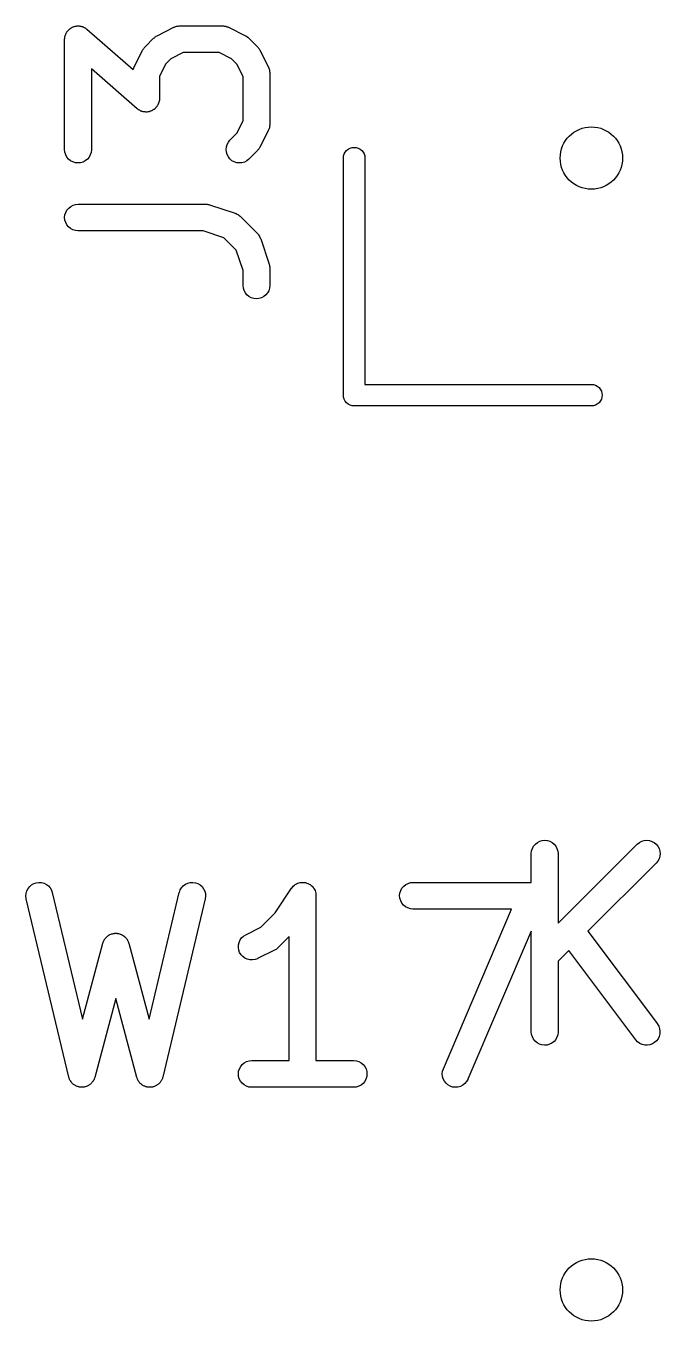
# Model space of a CAD drawing. Extents: x 17 to 176, y -177 to -9.
# Drawn here: x 113.16 to 116.72, y -24.3 to -17.04 of the extents above; entities that cross this region are included whole.
import ezdxf

# ---------------------------------------------------------------- set-up
doc = ezdxf.new("R2010")
doc.units = 0
doc.layers.add('BLACK', color=7, linetype='CONTINUOUS')

msp = doc.modelspace()

# ---------------------------------------------------------------- linework, layer by layer
at = {"layer": 'BLACK', "linetype": 'CONTINUOUS'}
for p, q in [((113.388, -17.0797), (113.39, -17.0754)), ((113.39, -17.0754), (113.391, -17.0733)), ((113.391, -17.0733), (113.392, -17.071)), ((113.392, -17.071), (113.396, -17.0674)), ((113.396, -17.0674), (113.398, -17.0636)), ((113.398, -17.0636), (113.4, -17.0618)), ((113.4, -17.0618), (113.402, -17.0597)), ((113.402, -17.0597), (113.406, -17.0568)), ((113.406, -17.0568), (113.409, -17.0536)), ((113.409, -17.0536), (113.411, -17.0522)), ((113.411, -17.0522), (113.413, -17.0506)), ((113.413, -17.0506), (113.417, -17.0484)), ((113.417, -17.0484), (113.421, -17.0459)), ((113.421, -17.0459), (113.424, -17.045)), ((113.424, -17.045), (113.426, -17.0438)), ((113.426, -17.0438), (113.431, -17.0425)), ((113.431, -17.0425), (113.435, -17.0408)), ((113.435, -17.0408), (113.438, -17.0404)), ((113.438, -17.0404), (113.44, -17.0397)), ((113.44, -17.0397), (113.445, -17.0392)), ((113.445, -17.0392), (113.45, -17.0385)), ((113.45, -17.0385), (113.452, -17.0386)), ((113.452, -17.0386), (113.455, -17.0383)), ((113.455, -17.0383), (113.46, -17.0388)), ((113.46, -17.0388), (113.464, -17.039)), ((113.464, -17.039), (113.467, -17.0396)), ((113.467, -17.0396), (113.469, -17.0399)), ((113.469, -17.0399), (113.474, -17.0413)), ((113.474, -17.0413), (113.479, -17.0423)), ((113.479, -17.0423), (113.481, -17.0434)), ((113.481, -17.0434), (113.483, -17.0442)), ((113.483, -17.0442), (113.488, -17.0464)), ((113.488, -17.0464), (113.492, -17.0484)), ((113.492, -17.0484), (113.494, -17.0499)), ((113.494, -17.0499), (113.496, -17.0512)), ((113.496, -17.0512), (113.5, -17.0542)), ((113.5, -17.0542), (113.504, -17.0569)), ((113.504, -17.0569), (113.763, -17.2838)), ((113.897, -17.0939), (113.992, -17.0463)), ((113.992, -17.0463), (113.993, -17.0458)), ((113.993, -17.0458), (113.995, -17.045)), ((113.995, -17.045), (113.997, -17.044)), ((113.997, -17.044), (114.002, -17.0425)), ((114.002, -17.0425), (114.007, -17.0407)), ((114.007, -17.0407), (114.009, -17.0404)), ((114.009, -17.0404), (114.011, -17.0398)), ((114.011, -17.0398), (114.016, -17.0393)), ((114.016, -17.0393), (114.021, -17.0385)), ((114.021, -17.0385), (114.024, -17.0385)), ((114.024, -17.0385), (114.026, -17.0383)), ((114.026, -17.0383), (114.264, -17.0383)), ((114.264, -17.0383), (114.265, -17.0383)), ((114.265, -17.0383), (114.267, -17.0386)), ((114.267, -17.0386), (114.269, -17.0385)), ((114.269, -17.0385), (114.274, -17.0394)), ((114.274, -17.0394), (114.279, -17.04)), ((114.279, -17.04), (114.282, -17.0406)), ((114.282, -17.0406), (114.284, -17.041)), ((114.284, -17.041), (114.289, -17.0428)), ((114.289, -17.0428), (114.293, -17.0444)), ((114.293, -17.0444), (114.295, -17.0455)), ((114.295, -17.0455), (114.297, -17.0463)), ((114.297, -17.0463), (114.393, -17.0939)), ((113.379, -17.1123), (113.38, -17.1076)), ((113.379, -17.1133), (113.379, -17.1123)), ((113.379, -17.7324), (113.379, -17.1133)), ((113.38, -17.1029), (113.381, -17.1004)), ((113.38, -17.1076), (113.38, -17.1029)), ((113.381, -17.0977), (113.382, -17.0933)), ((113.381, -17.1004), (113.381, -17.0977)), ((113.382, -17.0933), (113.384, -17.0887)), ((113.384, -17.0887), (113.385, -17.0863)), ((113.385, -17.0838), (113.388, -17.0797)), ((113.385, -17.0863), (113.385, -17.0838)), ((113.83, -17.1555), (113.878, -17.1079)), ((113.878, -17.1072), (113.882, -17.1046)), ((113.878, -17.1079), (113.878, -17.1072)), ((113.882, -17.1046), (113.885, -17.1017)), ((113.885, -17.1017), (113.887, -17.1)), ((113.887, -17.1), (113.89, -17.0981)), ((113.89, -17.0981), (113.893, -17.0961)), ((113.893, -17.0961), (113.897, -17.0939)), ((114.393, -17.0939), (114.394, -17.0943)), ((114.394, -17.0943), (114.397, -17.0966)), ((114.397, -17.0966), (114.401, -17.0986)), ((114.401, -17.0986), (114.403, -17.1006)), ((114.403, -17.1006), (114.406, -17.1023)), ((114.406, -17.1023), (114.409, -17.1052)), ((114.409, -17.1052), (114.412, -17.1079)), ((114.412, -17.1079), (114.46, -17.1555)), ((113.768, -17.2703), (113.816, -17.175)), ((113.816, -17.1741), (113.819, -17.1706)), ((113.816, -17.175), (113.816, -17.1741)), ((113.819, -17.1706), (113.821, -17.1668)), ((113.821, -17.1668), (113.823, -17.1644)), ((113.823, -17.1644), (113.824, -17.1618)), ((113.824, -17.1618), (113.827, -17.1588)), ((113.827, -17.1588), (113.83, -17.1555)), ((114.044, -17.1883), (113.975, -17.2226)), ((114.246, -17.1883), (114.044, -17.1883)), ((114.315, -17.2226), (114.246, -17.1883)), ((114.46, -17.1555), (114.461, -17.1563)), ((114.461, -17.1563), (114.463, -17.1596)), ((114.463, -17.1596), (114.466, -17.1626)), ((114.466, -17.1626), (114.468, -17.1653)), ((114.468, -17.1653), (114.47, -17.1677)), ((114.47, -17.1677), (114.472, -17.1715)), ((114.472, -17.1715), (114.474, -17.175)), ((114.474, -17.175), (114.521, -17.2703)), ((113.786, -17.5031), (113.529, -17.2786)), ((113.529, -17.2786), (113.529, -17.7324)), ((113.763, -17.2838), (113.765, -17.2791)), ((113.765, -17.2791), (113.766, -17.2743)), ((113.766, -17.2743), (113.767, -17.2723)), ((113.767, -17.2723), (113.768, -17.2703)), ((113.945, -17.253), (113.91, -17.3215)), ((113.975, -17.2226), (113.945, -17.253)), ((114.345, -17.253), (114.315, -17.2226)), ((114.379, -17.3215), (114.345, -17.253)), ((114.521, -17.2703), (114.522, -17.2712)), ((114.522, -17.2712), (114.523, -17.2733)), ((114.523, -17.2733), (114.524, -17.2752)), ((114.524, -17.2752), (114.525, -17.2801)), ((114.525, -17.2801), (114.527, -17.2849)), ((114.527, -17.2849), (114.527, -17.2871)), ((114.527, -17.2871), (114.528, -17.2892)), ((114.528, -17.2892), (114.528, -17.2943)), ((114.528, -17.2943), (114.529, -17.2994)), ((113.91, -17.3215), (113.91, -17.4467)), ((114.379, -17.5718), (114.379, -17.3215)), ((114.529, -17.2994), (114.529, -17.3016)), ((114.529, -17.3016), (114.529, -17.3038)), ((114.529, -17.3038), (114.529, -17.5895)), ((113.79, -17.5059), (113.786, -17.5031)), ((113.793, -17.5088), (113.79, -17.5059)), ((113.796, -17.5101), (113.793, -17.5088)), ((113.798, -17.5116), (113.796, -17.5101)), ((113.802, -17.5136), (113.798, -17.5116)), ((113.872, -17.5116), (113.868, -17.5141)), ((113.876, -17.5094), (113.872, -17.5116)), ((113.878, -17.5078), (113.876, -17.5094)), ((113.881, -17.5064), (113.878, -17.5078)), ((113.884, -17.5032), (113.881, -17.5064)), ((113.888, -17.5003), (113.884, -17.5032)), ((113.889, -17.4982), (113.888, -17.5003)), ((113.891, -17.4964), (113.889, -17.4982)), ((113.894, -17.4926), (113.891, -17.4964)), ((113.897, -17.489), (113.894, -17.4926)), ((113.898, -17.4867), (113.897, -17.489)), ((113.9, -17.4846), (113.898, -17.4867)), ((113.902, -17.4803), (113.9, -17.4846)), ((113.904, -17.4762), (113.902, -17.4803)), ((113.905, -17.4737), (113.904, -17.4762)), ((113.906, -17.4713), (113.905, -17.4737)), ((113.907, -17.4667), (113.906, -17.4713)), ((113.909, -17.4623), (113.907, -17.4667)), ((113.91, -17.4571), (113.909, -17.4596)), ((113.909, -17.4596), (113.909, -17.4623)), ((113.91, -17.4467), (113.91, -17.4477)), ((113.91, -17.4477), (113.91, -17.4524)), ((113.91, -17.4524), (113.91, -17.4571)), ((113.806, -17.5158), (113.802, -17.5136)), ((113.809, -17.5166), (113.806, -17.5158)), ((113.811, -17.5177), (113.809, -17.5166)), ((113.816, -17.5187), (113.811, -17.5177)), ((113.82, -17.5201), (113.816, -17.5187)), ((113.823, -17.5204), (113.82, -17.5201)), ((113.825, -17.521), (113.823, -17.5204)), ((113.83, -17.5212), (113.825, -17.521)), ((113.835, -17.5217), (113.83, -17.5212)), ((113.837, -17.5214), (113.835, -17.5217)), ((113.84, -17.5215), (113.837, -17.5214)), ((113.845, -17.5208), (113.84, -17.5215)), ((113.849, -17.5203), (113.845, -17.5208)), ((113.852, -17.5196), (113.849, -17.5203)), ((113.855, -17.5192), (113.852, -17.5196)), ((113.859, -17.5175), (113.855, -17.5192)), ((113.863, -17.5162), (113.859, -17.5175)), ((113.866, -17.515), (113.863, -17.5162)), ((113.868, -17.5141), (113.866, -17.515)), ((114.345, -17.6403), (114.379, -17.5718)), ((114.306, -17.6793), (114.345, -17.6403)), ((114.521, -17.6231), (114.474, -17.7183)), ((114.522, -17.621), (114.521, -17.6231)), ((114.523, -17.6191), (114.522, -17.621)), ((114.525, -17.6142), (114.523, -17.6191)), ((114.527, -17.6094), (114.525, -17.6142)), ((114.528, -17.6051), (114.527, -17.6072)), ((114.527, -17.6072), (114.527, -17.6094)), ((114.529, -17.595), (114.528, -17.6)), ((114.528, -17.6), (114.528, -17.6051)), ((114.529, -17.5895), (114.529, -17.5906)), ((114.529, -17.5906), (114.529, -17.5928)), ((114.529, -17.5928), (114.529, -17.595)), ((114.284, -17.7321), (114.286, -17.7176)), ((114.286, -17.7176), (114.29, -17.7036)), ((114.29, -17.7036), (114.297, -17.6907)), ((114.297, -17.6907), (114.306, -17.6793)), ((114.467, -17.7289), (114.465, -17.7315)), ((114.469, -17.7265), (114.467, -17.7289)), ((114.471, -17.7228), (114.469, -17.7265)), ((114.473, -17.7192), (114.471, -17.7228)), ((114.474, -17.7183), (114.473, -17.7192)), ((114.959, -17.7374), (114.969, -17.7299)), ((114.969, -17.7299), (114.979, -17.7243)), ((114.979, -17.7243), (114.99, -17.7209)), ((114.99, -17.7209), (115.002, -17.7197)), ((115.002, -17.7197), (115.014, -17.7209)), ((115.014, -17.7209), (115.025, -17.7243)), ((115.025, -17.7243), (115.035, -17.7299)), ((115.035, -17.7299), (115.045, -17.7374)), ((113.381, -17.7469), (113.379, -17.7324)), ((113.385, -17.761), (113.381, -17.7469)), ((113.392, -17.7739), (113.385, -17.761)), ((113.401, -17.7852), (113.392, -17.7739)), ((113.412, -17.7946), (113.401, -17.7852)), ((113.425, -17.8015), (113.412, -17.7946)), ((113.439, -17.8058), (113.425, -17.8015)), ((113.482, -17.8019), (113.468, -17.8061)), ((113.495, -17.7951), (113.482, -17.8019)), ((113.507, -17.786), (113.495, -17.7951)), ((113.516, -17.7748), (113.507, -17.786)), ((113.523, -17.7619), (113.516, -17.7748)), ((113.528, -17.748), (113.523, -17.7619)), ((113.529, -17.7334), (113.528, -17.748)), ((113.529, -17.7324), (113.529, -17.7334)), ((114.286, -17.7467), (114.284, -17.7321)), ((114.29, -17.7607), (114.286, -17.7467)), ((114.297, -17.7737), (114.29, -17.7607)), ((114.306, -17.785), (114.297, -17.7737)), ((114.317, -17.7944), (114.306, -17.785)), ((114.33, -17.8014), (114.317, -17.7944)), ((114.344, -17.8058), (114.33, -17.8014)), ((114.387, -17.802), (114.373, -17.8061)), ((114.4, -17.7953), (114.387, -17.802)), ((114.411, -17.7861), (114.4, -17.7953)), ((114.412, -17.7854), (114.411, -17.7861)), ((114.46, -17.7378), (114.412, -17.7854)), ((114.462, -17.7345), (114.46, -17.7378)), ((114.465, -17.7315), (114.462, -17.7345)), ((114.942, -17.7771), (114.943, -17.7682)), ((114.942, -19.1071), (114.942, -17.7771)), ((114.943, -17.7682), (114.946, -17.7569)), ((114.946, -17.7569), (114.952, -17.7465)), ((114.952, -17.7465), (114.959, -17.7374)), ((115.045, -17.7374), (115.052, -17.7465)), ((115.052, -17.7465), (115.058, -17.7569)), ((115.058, -17.7569), (115.061, -17.7682)), ((115.061, -17.7682), (115.062, -17.7771)), ((115.062, -17.7771), (115.062, -19.05)), ((113.454, -17.8074), (113.439, -17.8058)), ((113.468, -17.8061), (113.454, -17.8074)), ((114.358, -17.8074), (114.344, -17.8058)), ((114.373, -17.8061), (114.358, -17.8074)), ((113.381, -18.0983), (113.385, -18.0843)), ((113.385, -18.0843), (113.392, -18.0714)), ((113.392, -18.0714), (113.402, -18.0601)), ((113.402, -18.0601), (113.413, -18.0509)), ((113.413, -18.0509), (113.426, -18.044)), ((113.426, -18.044), (113.44, -18.0398)), ((113.44, -18.0398), (113.454, -18.0383)), ((113.454, -18.0383), (114.169, -18.0383)), ((114.169, -18.0383), (114.17, -18.0383)), ((114.17, -18.0383), (114.174, -18.0388)), ((114.174, -18.0388), (114.178, -18.0389)), ((114.178, -18.0389), (114.181, -18.0396)), ((114.181, -18.0396), (114.184, -18.04)), ((114.184, -18.04), (114.188, -18.0412)), ((114.188, -18.0412), (114.192, -18.0422)), ((114.192, -18.0422), (114.335, -18.0898)), ((114.335, -18.0898), (114.336, -18.0901)), ((114.336, -18.0901), (114.338, -18.0911)), ((114.338, -18.0911), (114.34, -18.0917)), ((114.34, -18.0917), (114.345, -18.0941)), ((113.379, -18.1128), (113.381, -18.0983)), ((113.381, -18.1274), (113.379, -18.1128)), ((113.385, -18.1414), (113.381, -18.1274)), ((113.392, -18.1544), (113.385, -18.1414)), ((113.401, -18.1658), (113.392, -18.1544)), ((113.412, -18.1752), (113.401, -18.1658)), ((114.345, -18.0941), (114.35, -18.0963)), ((114.35, -18.0963), (114.351, -18.0976)), ((114.351, -18.0976), (114.353, -18.0986)), ((114.353, -18.0986), (114.357, -18.1019)), ((114.357, -18.1019), (114.361, -18.1049)), ((114.361, -18.1049), (114.363, -18.1065)), ((114.363, -18.1065), (114.365, -18.1079)), ((114.365, -18.1079), (114.46, -18.2032)), ((113.425, -18.1823), (113.412, -18.1752)), ((113.439, -18.1867), (113.425, -18.1823)), ((113.453, -18.1883), (113.439, -18.1867)), ((113.454, -18.1883), (113.453, -18.1883)), ((114.156, -18.1883), (113.454, -18.1883)), ((114.271, -18.2265), (114.156, -18.1883)), ((114.341, -18.2967), (114.271, -18.2265)), ((114.46, -18.2032), (114.461, -18.2039)), ((114.461, -18.2039), (114.462, -18.2056)), ((114.462, -18.2056), (114.464, -18.2071)), ((114.464, -18.2071), (114.466, -18.2113)), ((114.466, -18.2113), (114.47, -18.2153)), ((114.47, -18.2153), (114.471, -18.2173)), ((114.471, -18.2173), (114.472, -18.2191)), ((114.472, -18.2191), (114.474, -18.2238)), ((114.474, -18.2238), (114.476, -18.2283)), ((114.476, -18.2283), (114.477, -18.2305)), ((114.477, -18.2305), (114.478, -18.2325)), ((114.478, -18.2325), (114.526, -18.3753)), ((114.379, -18.4112), (114.341, -18.2967)), ((114.526, -18.3753), (114.526, -18.3763)), ((114.526, -18.3763), (114.527, -18.3804)), ((114.527, -18.3804), (114.528, -18.3845)), ((114.528, -18.3845), (114.528, -18.3876)), ((114.379, -18.4943), (114.379, -18.4112)), ((114.528, -18.3876), (114.529, -18.3906)), ((114.529, -18.3906), (114.529, -18.3948)), ((114.529, -18.3948), (114.529, -18.399)), ((114.529, -18.399), (114.529, -18.4943)), ((114.381, -18.5089), (114.379, -18.4943)), ((114.385, -18.5229), (114.381, -18.5089)), ((114.392, -18.5358), (114.385, -18.5229)), ((114.523, -18.5238), (114.516, -18.5367)), ((114.528, -18.5099), (114.523, -18.5238)), ((114.529, -18.4953), (114.528, -18.5099)), ((114.529, -18.4943), (114.529, -18.4953)), ((114.401, -18.5471), (114.392, -18.5358)), ((114.412, -18.5565), (114.401, -18.5471)), ((114.425, -18.5634), (114.412, -18.5565)), ((114.439, -18.5678), (114.425, -18.5634)), ((114.454, -18.5693), (114.439, -18.5678)), ((114.468, -18.568), (114.454, -18.5693)), ((114.482, -18.5638), (114.468, -18.568)), ((114.495, -18.557), (114.482, -18.5638)), ((114.507, -18.5479), (114.495, -18.557)), ((114.516, -18.5367), (114.507, -18.5479)), ((114.942, -19.11), (114.942, -19.1071)), ((114.943, -19.1218), (114.942, -19.11)), ((115.062, -19.05), (116.335, -19.05)), ((116.335, -19.05), (116.344, -19.0509)), ((116.344, -19.0509), (116.355, -19.0543)), ((116.355, -19.0543), (116.365, -19.0599)), ((116.365, -19.0599), (116.375, -19.0674)), ((116.375, -19.0674), (116.382, -19.0765)), ((116.382, -19.0765), (116.388, -19.0869)), ((116.388, -19.0869), (116.391, -19.0982)), ((116.391, -19.0982), (116.392, -19.11)), ((116.392, -19.11), (116.391, -19.1218)), ((114.946, -19.1331), (114.943, -19.1218)), ((114.952, -19.1435), (114.946, -19.1331)), ((114.959, -19.1526), (114.952, -19.1435)), ((114.969, -19.1601), (114.959, -19.1526)), ((114.979, -19.1657), (114.969, -19.1601)), ((114.99, -19.1691), (114.979, -19.1657)), ((115.002, -19.1703), (114.99, -19.1691)), ((115.005, -19.17), (115.002, -19.1703)), ((116.335, -19.17), (115.005, -19.17)), ((116.344, -19.1691), (116.335, -19.17)), ((116.355, -19.1657), (116.344, -19.1691)), ((116.365, -19.1601), (116.355, -19.1657)), ((116.375, -19.1526), (116.365, -19.1601)), ((116.382, -19.1435), (116.375, -19.1526)), ((116.388, -19.1331), (116.382, -19.1435)), ((116.391, -19.1218), (116.388, -19.1331)), ((115.997, -21.6668), (116.001, -21.6528)), ((116.001, -21.6528), (116.008, -21.64)), ((116.008, -21.64), (116.018, -21.6288)), ((116.018, -21.6288), (116.029, -21.6196)), ((116.029, -21.6196), (116.042, -21.6128)), ((116.042, -21.6128), (116.056, -21.6087)), ((116.056, -21.6087), (116.071, -21.6074)), ((116.071, -21.6074), (116.085, -21.6089)), ((116.085, -21.6089), (116.099, -21.6132)), ((116.099, -21.6132), (116.112, -21.6202)), ((116.112, -21.6202), (116.123, -21.6295)), ((116.123, -21.6295), (116.133, -21.6409)), ((116.133, -21.6409), (116.139, -21.6538)), ((116.139, -21.6538), (116.144, -21.6678)), ((116.145, -22.0727), (116.588, -21.6293)), ((116.588, -21.6293), (116.589, -21.6286)), ((116.589, -21.6286), (116.601, -21.6195)), ((116.601, -21.6195), (116.614, -21.6127)), ((116.614, -21.6127), (116.628, -21.6087)), ((116.628, -21.6087), (116.642, -21.6074)), ((116.642, -21.6074), (116.657, -21.609)), ((116.657, -21.609), (116.671, -21.6133)), ((116.671, -21.6133), (116.684, -21.6203)), ((116.684, -21.6203), (116.695, -21.6297)), ((116.695, -21.6297), (116.704, -21.6411)), ((116.704, -21.6411), (116.711, -21.654)), ((116.711, -21.654), (116.715, -21.6681)), ((115.995, -21.6813), (115.997, -21.6668)), ((115.995, -21.6824), (115.995, -21.6813)), ((115.995, -21.8434), (115.995, -21.6824)), ((116.144, -21.6678), (116.145, -21.6824)), ((116.145, -21.6824), (116.145, -22.0727)), ((116.704, -21.7241), (116.695, -21.7354)), ((116.711, -21.7112), (116.704, -21.7241)), ((116.715, -21.6972), (116.711, -21.7112)), ((116.715, -21.6681), (116.717, -21.6826)), ((116.717, -21.6826), (116.715, -21.6972)), ((116.695, -21.7354), (116.312, -22.118)), ((113.174, -21.8784), (113.183, -21.8668)), ((113.183, -21.8668), (113.194, -21.8572)), ((113.194, -21.8572), (113.207, -21.85)), ((113.207, -21.85), (113.22, -21.8453)), ((113.22, -21.8453), (113.235, -21.8434)), ((113.235, -21.8434), (113.249, -21.8444)), ((113.249, -21.8444), (113.264, -21.8482)), ((113.264, -21.8482), (113.277, -21.8546)), ((113.277, -21.8546), (113.288, -21.8635)), ((113.288, -21.8635), (113.298, -21.8745)), ((114.034, -21.8737), (114.044, -21.8628)), ((114.044, -21.8628), (114.056, -21.8541)), ((114.056, -21.8541), (114.069, -21.8478)), ((114.069, -21.8478), (114.083, -21.8442)), ((114.083, -21.8442), (114.098, -21.8435)), ((114.098, -21.8435), (114.112, -21.8455)), ((114.112, -21.8455), (114.126, -21.8504)), ((114.126, -21.8504), (114.139, -21.8579)), ((114.139, -21.8579), (114.15, -21.8676)), ((114.15, -21.8676), (114.158, -21.8793)), ((114.652, -21.8759), (114.656, -21.8703)), ((114.656, -21.8703), (114.661, -21.8648)), ((114.661, -21.8647), (114.667, -21.86)), ((114.661, -21.8648), (114.661, -21.8647)), ((114.661, -21.8648), (114.661, -21.8648)), ((114.667, -21.86), (114.672, -21.8556)), ((114.672, -21.8556), (114.679, -21.852)), ((114.672, -21.8556), (114.672, -21.8556)), ((114.672, -21.8556), (114.672, -21.8556)), ((114.679, -21.852), (114.685, -21.8488)), ((114.685, -21.8488), (114.693, -21.8467)), ((114.685, -21.8488), (114.685, -21.8488)), ((114.685, -21.8488), (114.685, -21.8488)), ((114.693, -21.8467), (114.699, -21.8447)), ((114.699, -21.8447), (114.707, -21.844)), ((114.699, -21.8447), (114.699, -21.8447)), ((114.699, -21.8447), (114.699, -21.8447)), ((114.707, -21.844), (114.714, -21.8434)), ((114.714, -21.8434), (114.714, -21.8434)), ((114.714, -21.8434), (114.722, -21.8442)), ((114.714, -21.8434), (114.714, -21.8434)), ((114.722, -21.8442), (114.729, -21.8449)), ((114.729, -21.8449), (114.729, -21.8449)), ((114.729, -21.8449), (114.729, -21.8449)), ((114.729, -21.8449), (114.736, -21.8472)), ((114.736, -21.8472), (114.742, -21.8492)), ((114.742, -21.8492), (114.743, -21.8493)), ((114.743, -21.8493), (114.743, -21.8493)), ((114.743, -21.8493), (114.749, -21.8528)), ((114.749, -21.8528), (114.755, -21.8562)), ((114.755, -21.8562), (114.755, -21.8562)), ((114.755, -21.8562), (114.755, -21.8563)), ((114.755, -21.8563), (114.761, -21.8609)), ((114.761, -21.8609), (114.767, -21.8655)), ((114.767, -21.8655), (114.767, -21.8656)), ((114.767, -21.8656), (114.767, -21.8656)), ((114.767, -21.8656), (114.772, -21.8716)), ((114.772, -21.8716), (114.776, -21.8769)), ((115.27, -21.8764), (115.28, -21.8652)), ((115.28, -21.8652), (115.291, -21.8559)), ((115.291, -21.8559), (115.304, -21.849)), ((115.304, -21.849), (115.318, -21.8448)), ((115.318, -21.8448), (115.332, -21.8434)), ((115.332, -21.8434), (115.995, -21.8434)), ((113.162, -21.9202), (113.163, -21.9056)), ((113.164, -21.9347), (113.162, -21.9202)), ((113.163, -21.9056), (113.167, -21.8915)), ((113.164, -21.9358), (113.164, -21.9347)), ((113.402, -22.9358), (113.164, -21.9358)), ((113.167, -21.8915), (113.174, -21.8784)), ((113.298, -21.8745), (113.305, -21.8872)), ((113.305, -21.8872), (113.31, -21.901)), ((113.31, -21.901), (113.479, -22.6119)), ((113.852, -22.6119), (114.021, -21.901)), ((114.167, -21.9358), (113.929, -22.9358)), ((114.021, -21.901), (114.022, -21.9)), ((114.022, -21.9), (114.027, -21.8862)), ((114.027, -21.8862), (114.034, -21.8737)), ((114.158, -21.8793), (114.165, -21.8925)), ((114.165, -21.8925), (114.168, -21.9066)), ((114.169, -21.9212), (114.167, -21.9358)), ((114.168, -21.9066), (114.169, -21.9212)), ((114.56, -22.0135), (114.651, -21.8768)), ((114.651, -21.8768), (114.652, -21.876)), ((114.652, -21.876), (114.652, -21.8759)), ((114.652, -21.876), (114.652, -21.876)), ((114.652, -21.876), (114.652, -21.876)), ((114.776, -21.8769), (114.776, -21.8769)), ((114.776, -21.8769), (114.776, -21.877)), ((114.776, -21.877), (114.78, -21.8839)), ((114.78, -21.8839), (114.783, -21.8898)), ((114.783, -21.8898), (114.783, -21.8899)), ((114.783, -21.8899), (114.783, -21.8899)), ((114.783, -21.8899), (114.785, -21.897)), ((114.785, -21.897), (114.787, -21.9038)), ((114.787, -21.9038), (114.787, -21.9039)), ((114.787, -21.9039), (114.787, -21.9039)), ((114.787, -21.9039), (114.788, -21.9113)), ((114.788, -21.9113), (114.788, -21.9184)), ((114.788, -21.9184), (114.788, -22.8434)), ((115.257, -21.9179), (115.259, -21.9033)), ((115.259, -21.9324), (115.257, -21.9179)), ((115.259, -21.9033), (115.263, -21.8893)), ((115.263, -21.9465), (115.259, -21.9324)), ((115.263, -21.8893), (115.27, -21.8764)), ((114.479, -22.0948), (114.56, -22.0135)), ((115.27, -21.9594), (115.263, -21.9465)), ((115.279, -21.9709), (115.27, -21.9594)), ((115.29, -21.9803), (115.279, -21.9709)), ((115.303, -21.9873), (115.29, -21.9803)), ((115.317, -21.9917), (115.303, -21.9873)), ((115.331, -21.9934), (115.317, -21.9917)), ((115.332, -21.9934), (115.331, -21.9934)), ((115.885, -21.9934), (115.332, -21.9934)), ((115.502, -22.8888), (115.885, -21.9934)), ((113.601, -22.1658), (113.604, -22.1619)), ((113.604, -22.1619), (113.607, -22.1578)), ((113.607, -22.1578), (113.609, -22.156)), ((113.609, -22.156), (113.61, -22.154)), ((113.61, -22.154), (113.614, -22.1507)), ((113.614, -22.1507), (113.617, -22.1472)), ((113.617, -22.1472), (113.619, -22.1458)), ((113.619, -22.1458), (113.621, -22.1441)), ((113.621, -22.1441), (113.625, -22.1416)), ((113.625, -22.1416), (113.629, -22.1388)), ((113.629, -22.1388), (113.631, -22.1378)), ((113.631, -22.1378), (113.633, -22.1365)), ((113.633, -22.1365), (113.638, -22.1349)), ((113.638, -22.1349), (113.642, -22.1329)), ((113.642, -22.1329), (113.645, -22.1323)), ((113.645, -22.1323), (113.647, -22.1315)), ((113.647, -22.1315), (113.652, -22.1307)), ((113.652, -22.1307), (113.657, -22.1297)), ((113.657, -22.1297), (113.659, -22.1296)), ((113.659, -22.1296), (113.661, -22.1292)), ((113.661, -22.1292), (113.666, -22.1294)), ((113.666, -22.1294), (113.671, -22.1293)), ((113.671, -22.1293), (113.674, -22.1297)), ((113.674, -22.1297), (113.676, -22.1298)), ((113.676, -22.1298), (113.681, -22.1309)), ((113.681, -22.1309), (113.686, -22.1318)), ((113.686, -22.1318), (113.688, -22.1326)), ((113.688, -22.1326), (113.69, -22.1332)), ((113.69, -22.1332), (113.695, -22.1352)), ((113.695, -22.1352), (113.699, -22.137)), ((113.699, -22.137), (113.701, -22.1383)), ((113.701, -22.1383), (113.704, -22.1393)), ((113.704, -22.1393), (113.708, -22.1422)), ((113.708, -22.1422), (113.712, -22.1448)), ((113.712, -22.1448), (113.713, -22.1465)), ((113.713, -22.1465), (113.715, -22.1479)), ((113.715, -22.1479), (113.719, -22.1515)), ((113.719, -22.1515), (113.722, -22.1548)), ((113.722, -22.1548), (113.724, -22.1568)), ((113.724, -22.1568), (113.725, -22.1586)), ((113.725, -22.1586), (113.728, -22.1628)), ((113.728, -22.1628), (113.731, -22.1667)), ((114.363, -22.1668), (114.371, -22.1549)), ((114.371, -22.1549), (114.382, -22.1448)), ((114.382, -22.1448), (114.394, -22.137)), ((114.394, -22.137), (114.479, -22.0948)), ((114.638, -22.1471), (114.576, -22.2095)), ((114.638, -22.8434), (114.638, -22.1471)), ((115.995, -22.1182), (115.64, -22.9479)), ((115.995, -22.6824), (115.995, -22.1182)), ((116.312, -22.118), (116.702, -22.6374)), ((113.479, -22.6119), (113.593, -22.1848)), ((113.593, -22.1848), (113.594, -22.1838)), ((113.594, -22.1838), (113.595, -22.1815)), ((113.595, -22.1791), (113.597, -22.1747)), ((113.595, -22.1815), (113.595, -22.1791)), ((113.597, -22.1747), (113.599, -22.1701)), ((113.599, -22.1701), (113.6, -22.1681)), ((113.6, -22.1681), (113.601, -22.1658)), ((113.731, -22.1667), (113.732, -22.169)), ((113.732, -22.169), (113.733, -22.1711)), ((113.733, -22.1711), (113.735, -22.1756)), ((113.735, -22.1756), (113.737, -22.1801)), ((113.737, -22.1801), (113.737, -22.1825)), ((113.737, -22.1825), (113.738, -22.1848)), ((113.738, -22.1848), (113.852, -22.6119)), ((114.353, -22.1944), (114.357, -22.1801)), ((114.353, -22.209), (114.353, -22.1944)), ((114.355, -22.2235), (114.353, -22.209)), ((114.36, -22.2372), (114.355, -22.2235)), ((114.357, -22.1801), (114.363, -22.1668)), ((114.556, -22.2236), (114.461, -22.2712)), ((114.56, -22.2213), (114.556, -22.2236)), ((114.564, -22.2194), (114.56, -22.2213)), ((114.566, -22.2174), (114.564, -22.2194)), ((114.569, -22.2158), (114.566, -22.2174)), ((114.572, -22.2129), (114.569, -22.2158)), ((114.575, -22.2102), (114.572, -22.2129)), ((114.576, -22.2095), (114.575, -22.2102)), ((116.205, -22.2251), (116.145, -22.2849)), ((116.582, -22.7274), (116.205, -22.2251)), ((114.368, -22.2496), (114.36, -22.2372)), ((114.378, -22.2603), (114.368, -22.2496)), ((114.39, -22.2689), (114.378, -22.2603)), ((114.403, -22.275), (114.39, -22.2689)), ((114.417, -22.2784), (114.403, -22.275)), ((114.432, -22.279), (114.417, -22.2784)), ((114.447, -22.2767), (114.432, -22.279)), ((114.46, -22.2716), (114.447, -22.2767)), ((114.461, -22.2712), (114.46, -22.2716)), ((116.145, -22.2849), (116.145, -22.6824)), ((113.666, -22.4952), (113.548, -22.9377)), ((113.784, -22.9377), (113.666, -22.4952)), ((116.702, -22.6374), (116.702, -22.6382)), ((116.702, -22.6382), (116.71, -22.6508)), ((116.71, -22.6508), (116.714, -22.6647)), ((116.714, -22.6647), (116.716, -22.6791)), ((115.997, -22.6969), (115.995, -22.6824)), ((116.001, -22.711), (115.997, -22.6969)), ((116.008, -22.7239), (116.001, -22.711)), ((116.017, -22.7352), (116.008, -22.7239)), ((116.028, -22.7446), (116.017, -22.7352)), ((116.041, -22.7515), (116.028, -22.7446)), ((116.123, -22.736), (116.111, -22.7451)), ((116.132, -22.7248), (116.123, -22.736)), ((116.139, -22.7119), (116.132, -22.7248)), ((116.143, -22.698), (116.139, -22.7119)), ((116.145, -22.6834), (116.143, -22.698)), ((116.145, -22.6824), (116.145, -22.6834)), ((116.591, -22.7382), (116.582, -22.7274)), ((116.603, -22.7468), (116.591, -22.7382)), ((116.686, -22.7427), (116.674, -22.7502)), ((116.697, -22.7329), (116.686, -22.7427)), ((116.706, -22.7212), (116.697, -22.7329)), ((116.712, -22.7079), (116.706, -22.7212)), ((116.716, -22.6938), (116.712, -22.7079)), ((116.716, -22.6791), (116.716, -22.6938)), ((116.055, -22.7558), (116.041, -22.7515)), ((116.07, -22.7574), (116.055, -22.7558)), ((116.084, -22.7561), (116.07, -22.7574)), ((116.098, -22.7519), (116.084, -22.7561)), ((116.111, -22.7451), (116.098, -22.7519)), ((116.616, -22.7531), (116.603, -22.7468)), ((116.631, -22.7566), (116.616, -22.7531)), ((116.645, -22.7573), (116.631, -22.7566)), ((116.66, -22.7551), (116.645, -22.7573)), ((116.674, -22.7502), (116.66, -22.7551)), ((114.354, -22.9033), (114.359, -22.8893)), ((114.359, -22.8893), (114.366, -22.8764)), ((114.366, -22.8764), (114.375, -22.8652)), ((114.375, -22.8652), (114.386, -22.8559)), ((114.386, -22.8559), (114.399, -22.849)), ((114.399, -22.849), (114.413, -22.8448)), ((114.413, -22.8448), (114.428, -22.8434)), ((114.428, -22.8434), (114.638, -22.8434)), ((114.788, -22.8434), (114.999, -22.8434)), ((114.999, -22.8434), (115, -22.8434)), ((115, -22.8434), (115.015, -22.845)), ((115.015, -22.845), (115.029, -22.8494)), ((115.029, -22.8494), (115.042, -22.8565)), ((115.042, -22.8565), (115.053, -22.8659)), ((115.053, -22.8659), (115.062, -22.8773)), ((115.062, -22.8773), (115.069, -22.8903)), ((115.497, -22.9028), (115.502, -22.8888)), ((113.403, -22.939), (113.402, -22.9358)), ((113.404, -22.9424), (113.403, -22.939)), ((113.406, -22.9459), (113.404, -22.9424)), ((113.407, -22.9496), (113.406, -22.9459)), ((113.409, -22.9526), (113.407, -22.9496)), ((113.41, -22.9557), (113.409, -22.9526)), ((113.413, -22.9589), (113.41, -22.9557)), ((113.414, -22.9622), (113.413, -22.9589)), ((113.417, -22.9648), (113.414, -22.9622)), ((113.536, -22.9614), (113.534, -22.9647)), ((113.539, -22.9584), (113.536, -22.9614)), ((113.54, -22.9553), (113.539, -22.9584)), ((113.542, -22.9523), (113.54, -22.9553)), ((113.544, -22.9487), (113.542, -22.9523)), ((113.545, -22.9453), (113.544, -22.9487)), ((113.546, -22.9419), (113.545, -22.9453)), ((113.548, -22.9387), (113.546, -22.9419)), ((113.548, -22.9377), (113.548, -22.9387)), ((113.785, -22.941), (113.784, -22.9377)), ((113.786, -22.9443), (113.785, -22.941)), ((113.788, -22.9478), (113.786, -22.9443)), ((113.789, -22.9514), (113.788, -22.9478)), ((113.791, -22.9544), (113.789, -22.9514)), ((113.792, -22.9575), (113.791, -22.9544)), ((113.795, -22.9606), (113.792, -22.9575)), ((113.797, -22.9639), (113.795, -22.9606)), ((113.918, -22.9598), (113.917, -22.9631)), ((113.921, -22.9566), (113.918, -22.9598)), ((113.922, -22.9535), (113.921, -22.9566)), ((113.924, -22.9505), (113.922, -22.9535)), ((113.925, -22.9469), (113.924, -22.9505)), ((113.927, -22.9434), (113.925, -22.9469)), ((113.928, -22.94), (113.927, -22.9434)), ((113.929, -22.9368), (113.928, -22.94)), ((113.929, -22.9358), (113.929, -22.9368)), ((114.353, -22.9179), (114.354, -22.9033)), ((114.354, -22.9324), (114.353, -22.9179)), ((114.358, -22.9465), (114.354, -22.9324)), ((114.365, -22.9594), (114.358, -22.9465)), ((114.374, -22.9709), (114.365, -22.9594)), ((115.061, -22.9603), (115.052, -22.9716)), ((115.068, -22.9474), (115.061, -22.9603)), ((115.073, -22.9335), (115.068, -22.9474)), ((115.069, -22.8903), (115.073, -22.9043)), ((115.073, -22.9043), (115.074, -22.9189)), ((115.074, -22.9189), (115.073, -22.9335)), ((115.496, -22.9173), (115.497, -22.9028)), ((115.497, -22.9319), (115.496, -22.9173)), ((115.501, -22.946), (115.497, -22.9319)), ((115.508, -22.959), (115.501, -22.946)), ((115.517, -22.9705), (115.508, -22.959)), ((115.632, -22.9616), (115.622, -22.9727)), ((115.639, -22.9489), (115.632, -22.9616)), ((115.64, -22.9479), (115.639, -22.9489)), ((113.419, -22.9677), (113.417, -22.9648)), ((113.422, -22.9703), (113.419, -22.9677)), ((113.424, -22.9732), (113.422, -22.9703)), ((113.427, -22.9753), (113.424, -22.9732)), ((113.429, -22.9777), (113.427, -22.9753)), ((113.433, -22.9798), (113.429, -22.9777)), ((113.436, -22.9821), (113.433, -22.9798)), ((113.439, -22.9836), (113.436, -22.9821)), ((113.442, -22.9855), (113.439, -22.9836)), ((113.445, -22.9869), (113.442, -22.9855)), ((113.449, -22.9886), (113.445, -22.9869)), ((113.452, -22.9895), (113.449, -22.9886)), ((113.456, -22.9907), (113.452, -22.9895)), ((113.459, -22.9914), (113.456, -22.9907)), ((113.463, -22.9924), (113.459, -22.9914)), ((113.467, -22.9926), (113.463, -22.9924)), ((113.47, -22.9932), (113.467, -22.9926)), ((113.474, -22.9931), (113.47, -22.9932)), ((113.478, -22.9933), (113.474, -22.9931)), ((113.481, -22.9929), (113.478, -22.9933)), ((113.485, -22.9928), (113.481, -22.9929)), ((113.488, -22.992), (113.485, -22.9928)), ((113.492, -22.9915), (113.488, -22.992)), ((113.495, -22.9904), (113.492, -22.9915)), ((113.499, -22.9896), (113.495, -22.9904)), ((113.502, -22.988), (113.499, -22.9896)), ((113.506, -22.9868), (113.502, -22.988)), ((113.509, -22.9851), (113.506, -22.9868)), ((113.512, -22.9837), (113.509, -22.9851)), ((113.515, -22.9814), (113.512, -22.9837)), ((113.519, -22.9795), (113.515, -22.9814)), ((113.521, -22.9773), (113.519, -22.9795)), ((113.524, -22.9753), (113.521, -22.9773)), ((113.527, -22.9725), (113.524, -22.9753)), ((113.53, -22.9699), (113.527, -22.9725)), ((113.532, -22.9672), (113.53, -22.9699)), ((113.534, -22.9647), (113.532, -22.9672)), ((113.799, -22.9664), (113.797, -22.9639)), ((113.801, -22.9692), (113.799, -22.9664)), ((113.804, -22.9717), (113.801, -22.9692)), ((113.807, -22.9746), (113.804, -22.9717)), ((113.809, -22.9766), (113.807, -22.9746)), ((113.812, -22.9789), (113.809, -22.9766)), ((113.815, -22.9809), (113.812, -22.9789)), ((113.818, -22.9832), (113.815, -22.9809)), ((113.822, -22.9846), (113.818, -22.9832)), ((113.825, -22.9864), (113.822, -22.9846)), ((113.828, -22.9876), (113.825, -22.9864)), ((113.832, -22.9893), (113.828, -22.9876)), ((113.835, -22.9901), (113.832, -22.9893)), ((113.838, -22.9912), (113.835, -22.9901)), ((113.842, -22.9918), (113.838, -22.9912)), ((113.846, -22.9927), (113.842, -22.9918)), ((113.849, -22.9928), (113.846, -22.9927)), ((113.853, -22.9933), (113.849, -22.9928)), ((113.857, -22.9931), (113.853, -22.9933)), ((113.861, -22.9933), (113.857, -22.9931)), ((113.864, -22.9927), (113.861, -22.9933)), ((113.868, -22.9925), (113.864, -22.9927)), ((113.871, -22.9916), (113.868, -22.9925)), ((113.875, -22.991), (113.871, -22.9916)), ((113.878, -22.9898), (113.875, -22.991)), ((113.882, -22.9889), (113.878, -22.9898)), ((113.885, -22.9873), (113.882, -22.9889)), ((113.889, -22.9859), (113.885, -22.9873)), ((113.892, -22.9841), (113.889, -22.9859)), ((113.895, -22.9827), (113.892, -22.9841)), ((113.898, -22.9803), (113.895, -22.9827)), ((113.901, -22.9783), (113.898, -22.9803)), ((113.904, -22.976), (113.901, -22.9783)), ((113.907, -22.9739), (113.904, -22.976)), ((113.909, -22.9711), (113.907, -22.9739)), ((113.912, -22.9684), (113.909, -22.9711)), ((113.914, -22.9656), (113.912, -22.9684)), ((113.917, -22.9631), (113.914, -22.9656)), ((114.385, -22.9803), (114.374, -22.9709)), ((114.398, -22.9873), (114.385, -22.9803)), ((114.412, -22.9917), (114.398, -22.9873)), ((114.427, -22.9934), (114.412, -22.9917)), ((114.428, -22.9934), (114.427, -22.9934)), ((114.999, -22.9934), (114.428, -22.9934)), ((115.014, -22.992), (114.999, -22.9934)), ((115.028, -22.9877), (115.014, -22.992)), ((115.041, -22.9808), (115.028, -22.9877)), ((115.052, -22.9716), (115.041, -22.9808)), ((115.528, -22.98), (115.517, -22.9705)), ((115.541, -22.9871), (115.528, -22.98)), ((115.554, -22.9916), (115.541, -22.9871)), ((115.569, -22.9934), (115.554, -22.9916)), ((115.584, -22.9922), (115.569, -22.9934)), ((115.598, -22.9883), (115.584, -22.9922)), ((115.611, -22.9817), (115.598, -22.9883)), ((115.622, -22.9727), (115.611, -22.9817))]:
    msp.add_line(p, q, dxfattribs=at)
at = {"layer": 'BLACK'}
for centre in [(116.332, -17.78), (116.332, -17.78), (116.332, -24.13), (116.332, -24.13)]:
    msp.add_circle(centre, 0.175, dxfattribs=at)

doc.saveas('drawing.dxf')
